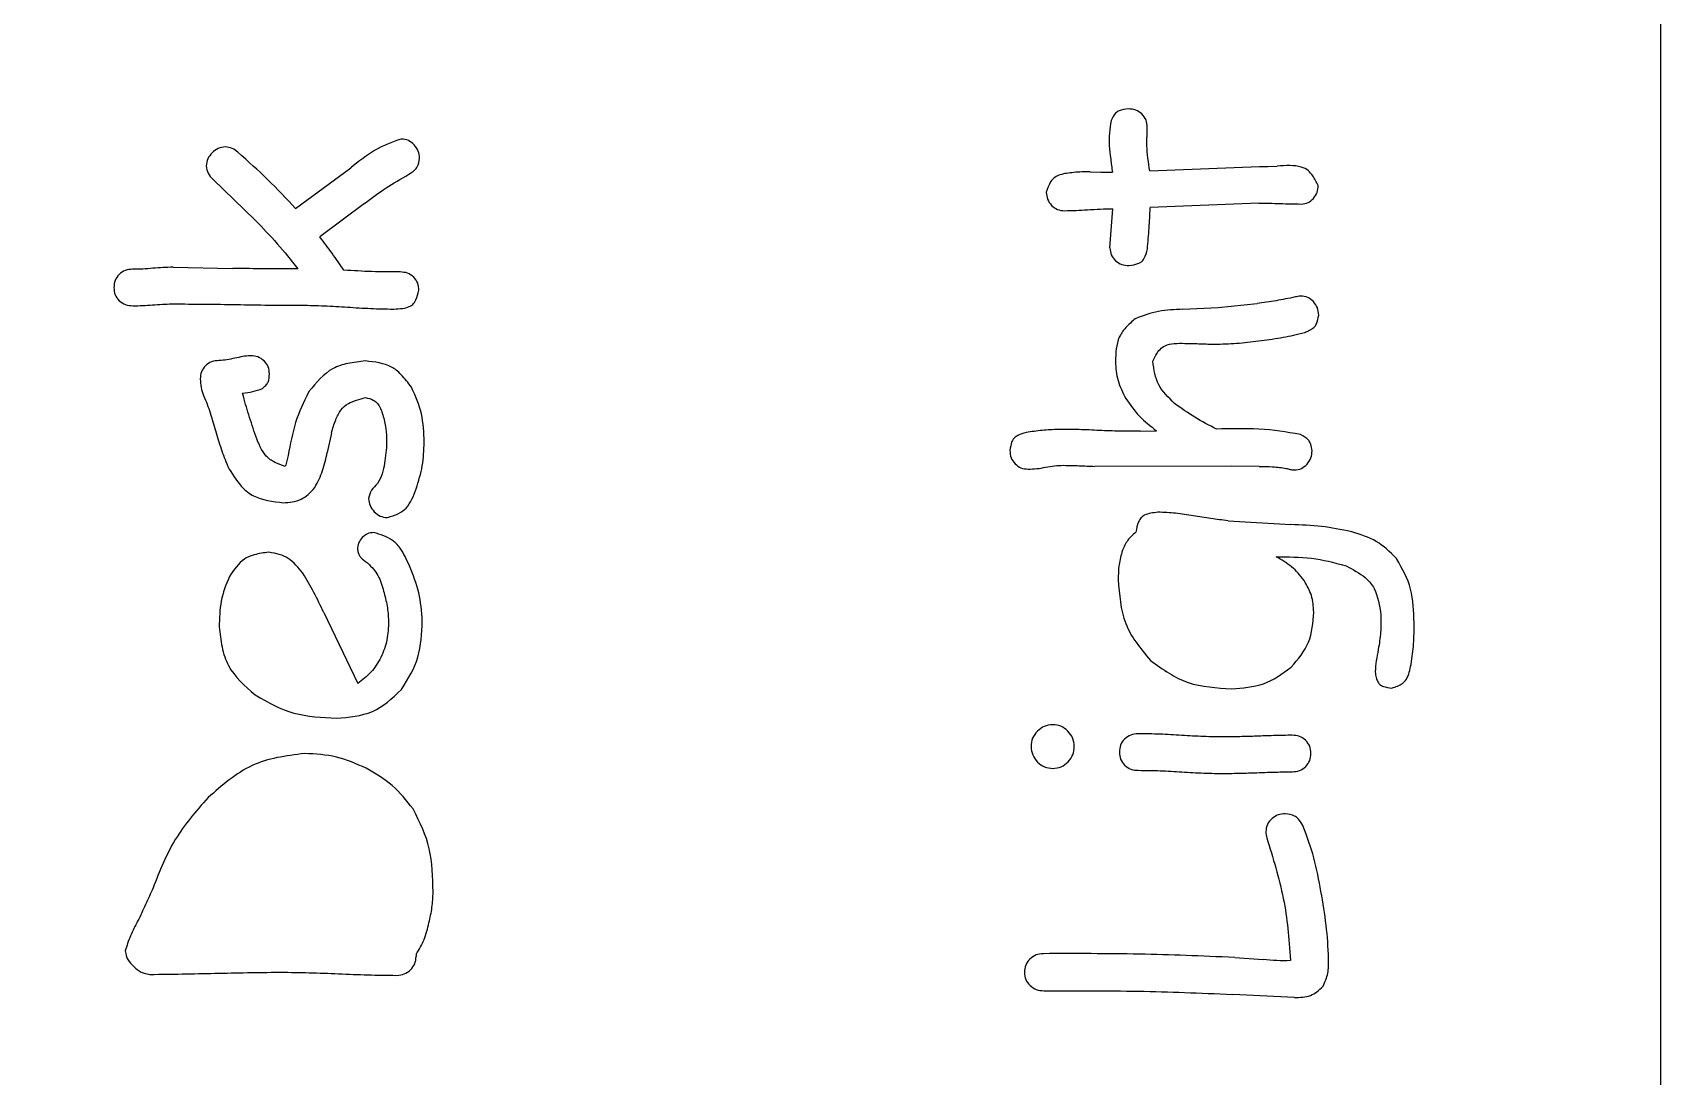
# Model space of a CAD drawing. Header units: millimetres. Extents: x -101.5 to -6.8, y -32 to 36.7.
# Drawn here: x -30.49 to -6.83, y 6.35 to 21.52 of the extents above; entities that cross this region are included whole.
import ezdxf

# ---------------------------------------------------------------- set-up
doc = ezdxf.new("R2010")
doc.units = ezdxf.units.MM
doc.layers.get('0').update_dxf_attribs({"linetype": 'CONTINUOUS'})

msp = doc.modelspace()

# ---------------------------------------------------------------- linework, layer by layer
for p, q in [((-26.669, 18.965), (-25.868, 19.558)), ((-15.118, 19.499), (-14.961, 19.494)), ((-14.961, 19.494), (-14.793, 19.493)), ((-14.252, 19.512), (-12.653, 19.574)), ((-12.653, 19.574), (-12.534, 19.578)), ((-12.534, 19.578), (-12.396, 19.581)), ((-27.259, 18.798), (-27.875, 19.391)), ((-25.668, 19.037), (-26.318, 18.555)), ((-14.829, 18.394), (-14.787, 18.962)), ((-12.663, 19.044), (-14.243, 18.979)), ((-28.452, 18.112), (-27.581, 18.096)), ((-13.771, 17.502), (-13.254, 17.527)), ((-13.254, 17.527), (-12.691, 17.585)), ((-26.148, 15.703), (-26.209, 15.422)), ((-14.39, 15.731), (-14.152, 15.735)), ((-13.063, 15.222), (-15.052, 15.218)), ((-12.662, 15.217), (-13.063, 15.222)), ((-13.109, 14.429), (-12.2, 14.373)), ((-26.26, 13.094), (-25.767, 12.062)), ((-24.918, 8.125), (-24.918, 8.098)), ((-13.014, 8.083), (-12.603, 8.051)), ((-12.147, 7.499), (-13.043, 7.547))]:
    msp.add_line(p, q)
for points in [[(-6.826, 36.689), (-6.826, -32), (-87, -32, -0.414214), (-101.5, -17.5), (-101.5, 22.189, -0.414214), (-87, 36.689)], [(-6.826, -32), (-86.5, -32, -0.414214), (-101.5, -17), (-101.5, 21.689, -0.414214), (-86.5, 36.689), (-6.826, 36.689)]]:
    msp.add_lwpolyline(points, format="xyb", close=True)
for points, knots in [([(-14.561, 20.412), (-14.608, 20.407), (-14.656, 20.402), (-14.716, 20.377), (-14.732, 20.365), (-14.774, 20.322), (-14.794, 20.283), (-14.814, 20.245)], [-0.03319409, -0.03319409, -0.03319409, -0.03319409, -0.0200837, -0.0200837, -0.01302395, -0.01302395, 0, 0, 0, 0]), ([(-14.364, 20.339), (-14.394, 20.362), (-14.422, 20.383), (-14.488, 20.407), (-14.524, 20.409), (-14.561, 20.412)], [-0.02195767, -0.02195767, -0.02195767, -0.02195767, -0.0109699, -0.0109699, 0, 0, 0, 0]), ([(-14.814, 20.245), (-14.825, 20.176), (-14.833, 20.129), (-14.841, 20), (-14.84, 19.939), (-14.839, 19.877)], [-0.03872333, -0.03872333, -0.03872333, -0.03872333, -0.01853865, -0.01853865, 0, 0, 0, 0]), ([(-14.286, 20.148), (-14.289, 20.184), (-14.292, 20.22), (-14.318, 20.284), (-14.34, 20.31), (-14.364, 20.339)], [-0.02246148, -0.02246148, -0.02246148, -0.02246148, -0.01123652, -0.01123652, 0, 0, 0, 0]), ([(-14.29, 20.014), (-14.289, 20.037), (-14.288, 20.059), (-14.286, 20.104), (-14.286, 20.124), (-14.286, 20.148)], [-0.01474274, -0.01474274, -0.01474274, -0.01474274, -0.00740853, -0.00740853, 0, 0, 0, 0]), ([(-25.133, 19.975), (-25.281, 19.924), (-25.385, 19.888), (-25.642, 19.734), (-25.755, 19.646), (-25.868, 19.558)], [-0.091187, -0.091187, -0.091187, -0.091187, -0.04290702, -0.04290702, 0, 0, 0, 0]), ([(-24.946, 19.891), (-24.973, 19.915), (-24.999, 19.939), (-25.061, 19.968), (-25.096, 19.971), (-25.133, 19.975)], [-0.02234506, -0.02234506, -0.02234506, -0.02234506, -0.01117655, -0.01117655, 0, 0, 0, 0]), ([(-24.867, 19.695), (-24.87, 19.732), (-24.874, 19.768), (-24.9, 19.833), (-24.923, 19.862), (-24.946, 19.891)], [-0.02202827, -0.02202827, -0.02202827, -0.02202827, -0.01101258, -0.01101258, 0, 0, 0, 0]), ([(-14.295, 19.88), (-14.295, 19.905), (-14.294, 19.925), (-14.293, 19.97), (-14.292, 19.992), (-14.29, 20.014)], [-0.01348008, -0.01348008, -0.01348008, -0.01348008, -0.00670606, -0.00670606, 0, 0, 0, 0]), ([(-27.885, 19.774), (-27.908, 19.746), (-27.932, 19.719), (-27.96, 19.655), (-27.964, 19.621), (-27.968, 19.583)], [-0.02303027, -0.02303027, -0.02303027, -0.02303027, -0.01152829, -0.01152829, 0, 0, 0, 0]), ([(-27.69, 19.86), (-27.728, 19.856), (-27.764, 19.852), (-27.829, 19.823), (-27.857, 19.799), (-27.885, 19.774)], [-0.02231517, -0.02231517, -0.02231517, -0.02231517, -0.01115281, -0.01115281, 0, 0, 0, 0]), ([(-27.508, 19.782), (-27.535, 19.804), (-27.562, 19.825), (-27.623, 19.852), (-27.653, 19.855), (-27.69, 19.86)], [-0.02241214, -0.02241214, -0.02241214, -0.02241214, -0.01125428, -0.01125428, 0, 0, 0, 0]), ([(-26.669, 18.965), (-26.803, 19.108), (-26.937, 19.25), (-27.217, 19.524), (-27.349, 19.641), (-27.508, 19.782)], [-0.1276476, -0.1276476, -0.1276476, -0.1276476, -0.0640505, -0.0640505, 0, 0, 0, 0]), ([(-25.023, 19.464), (-24.994, 19.482), (-24.966, 19.5), (-24.92, 19.54), (-24.908, 19.557), (-24.881, 19.606), (-24.874, 19.651), (-24.867, 19.695)], [-0.02428173, -0.02428173, -0.02428173, -0.02428173, -0.01865136, -0.01865136, -0.01341087, -0.01341087, 0, 0, 0, 0]), ([(-14.839, 19.877), (-14.832, 19.808), (-14.828, 19.759), (-14.811, 19.62), (-14.802, 19.557), (-14.793, 19.493)], [-0.04179304, -0.04179304, -0.04179304, -0.04179304, -0.0193438, -0.0193438, 0, 0, 0, 0]), ([(-14.252, 19.512), (-14.261, 19.574), (-14.269, 19.635), (-14.285, 19.765), (-14.289, 19.813), (-14.295, 19.88)], [-0.03822756, -0.03822756, -0.03822756, -0.03822756, -0.02030545, -0.02030545, 0, 0, 0, 0]), ([(-27.968, 19.583), (-27.962, 19.543), (-27.958, 19.51), (-27.926, 19.446), (-27.9, 19.419), (-27.875, 19.391)], [-0.02244647, -0.02244647, -0.02244647, -0.02244647, -0.01118507, -0.01118507, 0, 0, 0, 0]), ([(-25.668, 19.037), (-25.565, 19.115), (-25.462, 19.193), (-25.245, 19.337), (-25.149, 19.392), (-25.023, 19.464)], [-0.08643371, -0.08643371, -0.08643371, -0.08643371, -0.0436055, -0.0436055, 0, 0, 0, 0]), ([(-15.359, 19.489), (-15.426, 19.481), (-15.494, 19.474), (-15.58, 19.446), (-15.608, 19.434), (-15.653, 19.401), (-15.673, 19.381), (-15.718, 19.308), (-15.736, 19.255), (-15.755, 19.202)], [-0.06967905, -0.06967905, -0.06967905, -0.06967905, -0.04195389, -0.04195389, -0.02866502, -0.02866502, -0.01677154, -0.01677154, 0, 0, 0, 0]), ([(-15.118, 19.499), (-15.158, 19.498), (-15.198, 19.498), (-15.279, 19.495), (-15.314, 19.492), (-15.359, 19.489)], [-0.02661881, -0.02661881, -0.02661881, -0.02661881, -0.01338858, -0.01338858, 0, 0, 0, 0]), ([(-11.801, 19.301), (-11.826, 19.35), (-11.851, 19.398), (-11.899, 19.468), (-11.922, 19.495), (-11.973, 19.536), (-12.005, 19.555), (-12.15, 19.598), (-12.273, 19.59), (-12.396, 19.581)], [-0.1008295, -0.1008295, -0.1008295, -0.1008295, -0.0726809, -0.0726809, -0.0538208, -0.0538208, -0.0369063, -0.0369063, 0, 0, 0, 0]), ([(-15.755, 19.202), (-15.751, 19.167), (-15.748, 19.131), (-15.723, 19.067), (-15.702, 19.04), (-15.679, 19.011)], [-0.02204966, -0.02204966, -0.02204966, -0.02204966, -0.01102688, -0.01102688, 0, 0, 0, 0]), ([(-11.87, 19.112), (-11.85, 19.141), (-11.829, 19.169), (-11.806, 19.232), (-11.804, 19.266), (-11.801, 19.301)], [-0.02087564, -0.02087564, -0.02087564, -0.02087564, -0.01043759, -0.01043759, 0, 0, 0, 0]), ([(-15.679, 19.011), (-15.651, 18.987), (-15.624, 18.965), (-15.561, 18.939), (-15.526, 18.936), (-15.49, 18.933)], [-0.02142632, -0.02142632, -0.02142632, -0.02142632, -0.0107111, -0.0107111, 0, 0, 0, 0]), ([(-15.49, 18.933), (-15.426, 18.935), (-15.382, 18.936), (-15.267, 18.941), (-15.212, 18.944), (-15.156, 18.948)], [-0.03434793, -0.03434793, -0.03434793, -0.03434793, -0.0167257, -0.0167257, 0, 0, 0, 0]), ([(-15.156, 18.948), (-15.095, 18.951), (-15.033, 18.955), (-14.908, 18.96), (-14.857, 18.961), (-14.787, 18.962)], [-0.0414407, -0.0414407, -0.0414407, -0.0414407, -0.02098259, -0.02098259, 0, 0, 0, 0]), ([(-14.285, 18.378), (-14.276, 18.478), (-14.268, 18.578), (-14.253, 18.783), (-14.249, 18.865), (-14.243, 18.979)], [-0.06754743, -0.06754743, -0.06754743, -0.06754743, -0.03450138, -0.03450138, 0, 0, 0, 0]), ([(-12.663, 19.044), (-12.604, 19.043), (-12.562, 19.043), (-12.457, 19.041), (-12.406, 19.039), (-12.354, 19.038)], [-0.03151082, -0.03151082, -0.03151082, -0.03151082, -0.01543314, -0.01543314, 0, 0, 0, 0]), ([(-12.354, 19.038), (-12.303, 19.036), (-12.251, 19.034), (-12.146, 19.032), (-12.105, 19.032), (-12.046, 19.031)], [-0.03461929, -0.03461929, -0.03461929, -0.03461929, -0.01766369, -0.01766369, 0, 0, 0, 0]), ([(-12.046, 19.031), (-12.012, 19.035), (-11.978, 19.039), (-11.92, 19.066), (-11.895, 19.089), (-11.87, 19.112)], [-0.0203981, -0.0203981, -0.0203981, -0.0203981, -0.010199, -0.010199, 0, 0, 0, 0]), ([(-27.259, 18.798), (-27.15, 18.685), (-27.041, 18.572), (-26.834, 18.337), (-26.738, 18.216), (-26.639, 18.091)], [-0.09554455, -0.09554455, -0.09554455, -0.09554455, -0.04777531, -0.04777531, 0, 0, 0, 0]), ([(-25.968, 18.07), (-26.024, 18.152), (-26.081, 18.234), (-26.2, 18.4), (-26.249, 18.464), (-26.318, 18.555)], [-0.06724652, -0.06724652, -0.06724652, -0.06724652, -0.03430525, -0.03430525, 0, 0, 0, 0]), ([(-14.829, 18.394), (-14.826, 18.358), (-14.823, 18.323), (-14.796, 18.261), (-14.774, 18.235), (-14.749, 18.207)], [-0.02193835, -0.02193835, -0.02193835, -0.02193835, -0.01097208, -0.01097208, 0, 0, 0, 0]), ([(-14.551, 18.136), (-14.506, 18.143), (-14.461, 18.15), (-14.405, 18.172), (-14.387, 18.18), (-14.36, 18.203), (-14.346, 18.218), (-14.31, 18.282), (-14.298, 18.33), (-14.285, 18.378)], [-0.06280319, -0.06280319, -0.06280319, -0.06280319, -0.03698388, -0.03698388, -0.02491864, -0.02491864, -0.01493345, -0.01493345, 0, 0, 0, 0]), ([(-29.237, 18.007), (-29.26, 17.978), (-29.282, 17.952), (-29.306, 17.888), (-29.309, 17.852), (-29.312, 17.816)], [-0.02154819, -0.02154819, -0.02154819, -0.02154819, -0.01076733, -0.01076733, 0, 0, 0, 0]), ([(-29.039, 18.082), (-29.076, 18.08), (-29.113, 18.077), (-29.179, 18.053), (-29.206, 18.031), (-29.237, 18.007)], [-0.02341409, -0.02341409, -0.02341409, -0.02341409, -0.01172293, -0.01172293, 0, 0, 0, 0]), ([(-28.746, 18.097), (-28.795, 18.093), (-28.843, 18.089), (-28.942, 18.084), (-28.985, 18.084), (-29.039, 18.082)], [-0.03233575, -0.03233575, -0.03233575, -0.03233575, -0.01625033, -0.01625033, 0, 0, 0, 0]), ([(-28.452, 18.112), (-28.506, 18.111), (-28.55, 18.11), (-28.648, 18.105), (-28.697, 18.101), (-28.746, 18.097)], [-0.0295593, -0.0295593, -0.0295593, -0.0295593, -0.01470428, -0.01470428, 0, 0, 0, 0]), ([(-26.639, 18.091), (-26.796, 18.09), (-26.953, 18.088), (-27.267, 18.09), (-27.424, 18.093), (-27.581, 18.096)], [-0.09419552, -0.09419552, -0.09419552, -0.09419552, -0.04709776, -0.04709776, 0, 0, 0, 0]), ([(-25.15, 18.043), (-25.29, 18.044), (-25.423, 18.044), (-25.695, 18.053), (-25.831, 18.061), (-25.968, 18.07)], [-0.08183075, -0.08183075, -0.08183075, -0.08183075, -0.0409077, -0.0409077, 0, 0, 0, 0]), ([(-24.952, 17.969), (-24.983, 17.993), (-25.01, 18.014), (-25.077, 18.038), (-25.113, 18.04), (-25.15, 18.043)], [-0.02212863, -0.02212863, -0.02212863, -0.02212863, -0.0110493, -0.0110493, 0, 0, 0, 0]), ([(-14.749, 18.207), (-14.719, 18.185), (-14.691, 18.164), (-14.625, 18.14), (-14.588, 18.138), (-14.551, 18.136)], [-0.02199263, -0.02199263, -0.02199263, -0.02199263, -0.01098753, -0.01098753, 0, 0, 0, 0]), ([(-29.312, 17.816), (-29.309, 17.78), (-29.306, 17.745), (-29.281, 17.681), (-29.259, 17.655), (-29.235, 17.626)], [-0.02246022, -0.02246022, -0.02246022, -0.02246022, -0.01123716, -0.01123716, 0, 0, 0, 0]), ([(-25.243, 17.504), (-25.199, 17.506), (-25.154, 17.508), (-25.08, 17.519), (-25.048, 17.527), (-25.001, 17.548), (-24.983, 17.558), (-24.95, 17.589), (-24.935, 17.61), (-24.902, 17.679), (-24.889, 17.729), (-24.876, 17.779)], [-0.06357875, -0.06357875, -0.06357875, -0.06357875, -0.04758905, -0.04758905, -0.03450121, -0.03450121, -0.02559424, -0.02559424, -0.01544819, -0.01544819, 0, 0, 0, 0]), ([(-24.876, 17.779), (-24.879, 17.814), (-24.882, 17.85), (-24.907, 17.914), (-24.928, 17.94), (-24.952, 17.969)], [-0.02246022, -0.02246022, -0.02246022, -0.02246022, -0.01123716, -0.01123716, 0, 0, 0, 0]), ([(-29.235, 17.626), (-29.204, 17.602), (-29.177, 17.581), (-29.111, 17.557), (-29.074, 17.554), (-29.037, 17.552)], [-0.02212854, -0.02212854, -0.02212854, -0.02212854, -0.01104926, -0.01104926, 0, 0, 0, 0]), ([(-29.037, 17.552), (-28.985, 17.553), (-28.942, 17.554), (-28.846, 17.558), (-28.798, 17.562), (-28.751, 17.565)], [-0.02886912, -0.02886912, -0.02886912, -0.02886912, -0.01436217, -0.01436217, 0, 0, 0, 0]), ([(-28.751, 17.565), (-28.703, 17.569), (-28.655, 17.572), (-28.559, 17.577), (-28.517, 17.578), (-28.464, 17.579)], [-0.03156947, -0.03156947, -0.03156947, -0.03156947, -0.01586389, -0.01586389, 0, 0, 0, 0]), ([(-28.464, 17.579), (-28.293, 17.578), (-28.153, 17.578), (-27.84, 17.575), (-27.684, 17.573), (-27.529, 17.57)], [-0.09387521, -0.09387521, -0.09387521, -0.09387521, -0.0467581, -0.0467581, 0, 0, 0, 0]), ([(-27.529, 17.57), (-27.372, 17.567), (-27.215, 17.564), (-26.901, 17.561), (-26.759, 17.561), (-26.588, 17.561)], [-0.102349, -0.102349, -0.102349, -0.102349, -0.0513524, -0.0513524, 0, 0, 0, 0]), ([(-26.588, 17.561), (-26.46, 17.559), (-26.368, 17.557), (-26.14, 17.547), (-26.028, 17.54), (-25.915, 17.533)], [-0.06874912, -0.06874912, -0.06874912, -0.06874912, -0.03367302, -0.03367302, 0, 0, 0, 0]), ([(-25.915, 17.533), (-25.803, 17.525), (-25.691, 17.518), (-25.463, 17.508), (-25.371, 17.506), (-25.243, 17.504)], [-0.07553327, -0.07553327, -0.07553327, -0.07553327, -0.0385374, -0.0385374, 0, 0, 0, 0]), ([(-12.134, 17.68), (-12.235, 17.659), (-12.318, 17.641), (-12.504, 17.61), (-12.598, 17.597), (-12.691, 17.585)], [-0.05675129, -0.05675129, -0.05675129, -0.05675129, -0.02827365, -0.02827365, 0, 0, 0, 0]), ([(-12.056, 17.692), (-12.071, 17.691), (-12.082, 17.69), (-12.109, 17.686), (-12.121, 17.683), (-12.134, 17.68)], [-0.008011578, -0.008011578, -0.008011578, -0.008011578, -0.003976425, -0.003976425, 0, 0, 0, 0]), ([(-11.87, 17.612), (-11.897, 17.635), (-11.923, 17.659), (-11.985, 17.685), (-12.021, 17.689), (-12.056, 17.692)], [-0.02131308, -0.02131308, -0.02131308, -0.02131308, -0.01065649, -0.01065649, 0, 0, 0, 0]), ([(-11.794, 17.417), (-11.798, 17.453), (-11.801, 17.489), (-11.826, 17.554), (-11.848, 17.583), (-11.87, 17.612)], [-0.02208467, -0.02208467, -0.02208467, -0.02208467, -0.01104316, -0.01104316, 0, 0, 0, 0]), ([(-14.463, 17.362), (-14.509, 17.322), (-14.556, 17.281), (-14.648, 17.182), (-14.675, 17.137), (-14.739, 16.991), (-14.745, 16.867), (-14.751, 16.743)], [-0.0635558, -0.0635558, -0.0635558, -0.0635558, -0.05200464, -0.05200464, -0.03726503, -0.03726503, 0, 0, 0, 0]), ([(-13.771, 17.502), (-13.89, 17.497), (-14.009, 17.492), (-14.246, 17.448), (-14.336, 17.413), (-14.463, 17.362)], [-0.08000775, -0.08000775, -0.08000775, -0.08000775, -0.04093005, -0.04093005, 0, 0, 0, 0]), ([(-11.998, 17.164), (-11.974, 17.174), (-11.949, 17.185), (-11.903, 17.208), (-11.882, 17.221), (-11.849, 17.251), (-11.836, 17.267), (-11.809, 17.327), (-11.802, 17.372), (-11.794, 17.417)], [-0.03977068, -0.03977068, -0.03977068, -0.03977068, -0.03079286, -0.03079286, -0.02184182, -0.02184182, -0.01378998, -0.01378998, 0, 0, 0, 0]), ([(-13.272, 16.994), (-13.151, 16.998), (-13.059, 17.001), (-12.842, 17.02), (-12.735, 17.033), (-12.628, 17.047)], [-0.06532006, -0.06532006, -0.06532006, -0.06532006, -0.03233207, -0.03233207, 0, 0, 0, 0]), ([(-12.628, 17.047), (-12.522, 17.061), (-12.416, 17.075), (-12.203, 17.114), (-12.117, 17.135), (-11.998, 17.164)], [-0.07202563, -0.07202563, -0.07202563, -0.07202563, -0.03656784, -0.03656784, 0, 0, 0, 0]), ([(-27.324, 16.825), (-27.369, 16.822), (-27.4, 16.82), (-27.478, 16.807), (-27.516, 16.799), (-27.554, 16.79)], [-0.02380548, -0.02380548, -0.02380548, -0.02380548, -0.01166241, -0.01166241, 0, 0, 0, 0]), ([(-27.126, 16.751), (-27.157, 16.775), (-27.185, 16.796), (-27.251, 16.82), (-27.287, 16.823), (-27.324, 16.825)], [-0.02212858, -0.02212858, -0.02212858, -0.02212858, -0.01104928, -0.01104928, 0, 0, 0, 0]), ([(-14.207, 16.747), (-14.187, 16.787), (-14.167, 16.828), (-14.127, 16.89), (-14.108, 16.915), (-14.067, 16.951), (-14.04, 16.969), (-13.913, 17.012), (-13.806, 17.008), (-13.7, 17.004)], [-0.09191997, -0.09191997, -0.09191997, -0.09191997, -0.06676384, -0.06676384, -0.0475991, -0.0475991, -0.03195569, -0.03195569, 0, 0, 0, 0]), ([(-13.7, 17.004), (-13.659, 17.004), (-13.63, 17.004), (-13.557, 17.002), (-13.521, 17.001), (-13.486, 16.999)], [-0.02186109, -0.02186109, -0.02186109, -0.02186109, -0.010697, -0.010697, 0, 0, 0, 0]), ([(-13.486, 16.999), (-13.45, 16.998), (-13.415, 16.996), (-13.342, 16.994), (-13.313, 16.994), (-13.272, 16.994)], [-0.02398126, -0.02398126, -0.02398126, -0.02398126, -0.01224682, -0.01224682, 0, 0, 0, 0]), ([(-27.981, 16.68), (-28.005, 16.651), (-28.026, 16.625), (-28.051, 16.561), (-28.054, 16.525), (-28.056, 16.489)], [-0.02154811, -0.02154811, -0.02154811, -0.02154811, -0.01076729, -0.01076729, 0, 0, 0, 0]), ([(-27.784, 16.756), (-27.821, 16.753), (-27.858, 16.75), (-27.924, 16.726), (-27.951, 16.705), (-27.981, 16.68)], [-0.02341409, -0.02341409, -0.02341409, -0.02341409, -0.01172293, -0.01172293, 0, 0, 0, 0]), ([(-27.554, 16.79), (-27.592, 16.782), (-27.63, 16.773), (-27.708, 16.761), (-27.74, 16.759), (-27.784, 16.756)], [-0.0261487, -0.0261487, -0.0261487, -0.0261487, -0.01333834, -0.01333834, 0, 0, 0, 0]), ([(-27.05, 16.561), (-27.053, 16.597), (-27.056, 16.632), (-27.081, 16.696), (-27.103, 16.722), (-27.126, 16.751)], [-0.02246023, -0.02246023, -0.02246023, -0.02246023, -0.01123717, -0.01123717, 0, 0, 0, 0]), ([(-25.654, 16.75), (-25.741, 16.74), (-25.828, 16.731), (-25.985, 16.698), (-26.058, 16.676), (-26.262, 16.566), (-26.367, 16.438), (-26.475, 16.306)], [-0.1040632, -0.1040632, -0.1040632, -0.1040632, -0.0761822, -0.0761822, -0.0511713, -0.0511713, 0, 0, 0, 0]), ([(-24.987, 16.371), (-25.034, 16.433), (-25.081, 16.495), (-25.185, 16.603), (-25.231, 16.637), (-25.384, 16.72), (-25.519, 16.735), (-25.654, 16.75)], [-0.07246356, -0.07246356, -0.07246356, -0.07246356, -0.05676225, -0.05676225, -0.04075583, -0.04075583, 0, 0, 0, 0]), ([(-14.751, 16.743), (-14.744, 16.647), (-14.737, 16.554), (-14.686, 16.376), (-14.643, 16.291), (-14.6, 16.207)], [-0.05685047, -0.05685047, -0.05685047, -0.05685047, -0.02842346, -0.02842346, 0, 0, 0, 0]), ([(-13.892, 16.134), (-13.978, 16.219), (-14.065, 16.304), (-14.173, 16.508), (-14.188, 16.617), (-14.207, 16.747)], [-0.07824547, -0.07824547, -0.07824547, -0.07824547, -0.03921879, -0.03921879, 0, 0, 0, 0]), ([(-28.056, 16.489), (-28.054, 16.448), (-28.052, 16.407), (-28.036, 16.326), (-28.022, 16.289), (-28.007, 16.249)], [-0.02568064, -0.02568064, -0.02568064, -0.02568064, -0.0128443, -0.0128443, 0, 0, 0, 0]), ([(-27.441, 16.281), (-27.391, 16.287), (-27.341, 16.294), (-27.24, 16.317), (-27.203, 16.331), (-27.149, 16.352)], [-0.03316452, -0.03316452, -0.03316452, -0.03316452, -0.01720075, -0.01720075, 0, 0, 0, 0]), ([(-27.149, 16.352), (-27.134, 16.366), (-27.118, 16.379), (-27.086, 16.413), (-27.077, 16.428), (-27.055, 16.477), (-27.052, 16.519), (-27.05, 16.561)], [-0.02139387, -0.02139387, -0.02139387, -0.02139387, -0.01752795, -0.01752795, -0.01258625, -0.01258625, 0, 0, 0, 0]), ([(-24.8, 15.57), (-24.805, 15.71), (-24.811, 15.85), (-24.871, 16.118), (-24.923, 16.231), (-24.987, 16.371)], [-0.09183255, -0.09183255, -0.09183255, -0.09183255, -0.04612954, -0.04612954, 0, 0, 0, 0]), ([(-28.007, 16.249), (-27.968, 16.153), (-27.941, 16.086), (-27.883, 15.911), (-27.858, 15.824), (-27.833, 15.738)], [-0.05541556, -0.05541556, -0.05541556, -0.05541556, -0.02701845, -0.02701845, 0, 0, 0, 0]), ([(-27.25, 15.656), (-27.284, 15.759), (-27.318, 15.863), (-27.384, 16.076), (-27.408, 16.16), (-27.441, 16.281)], [-0.07313589, -0.07313589, -0.07313589, -0.07313589, -0.03741695, -0.03741695, 0, 0, 0, 0]), ([(-26.475, 16.306), (-26.559, 16.139), (-26.619, 16.017), (-26.718, 15.702), (-26.748, 15.541), (-26.778, 15.379)], [-0.1000539, -0.1000539, -0.1000539, -0.1000539, -0.0492648, -0.0492648, 0, 0, 0, 0]), ([(-26.148, 15.703), (-26.129, 15.769), (-26.111, 15.834), (-26.066, 15.946), (-26.042, 15.995), (-25.98, 16.076), (-25.946, 16.105), (-25.83, 16.172), (-25.741, 16.196), (-25.652, 16.22)], [-0.08147836, -0.08147836, -0.08147836, -0.08147836, -0.06161109, -0.06161109, -0.04418886, -0.04418886, -0.02767513, -0.02767513, 0, 0, 0, 0]), ([(-25.652, 16.22), (-25.614, 16.209), (-25.576, 16.198), (-25.516, 16.168), (-25.497, 16.153), (-25.444, 16.091), (-25.423, 16.03), (-25.402, 15.969)], [-0.03836251, -0.03836251, -0.03836251, -0.03836251, -0.02787285, -0.02787285, -0.01938096, -0.01938096, 0, 0, 0, 0]), ([(-14.6, 16.207), (-14.532, 16.109), (-14.475, 16.027), (-14.324, 15.87), (-14.238, 15.803), (-14.152, 15.735)], [-0.06608702, -0.06608702, -0.06608702, -0.06608702, -0.03293484, -0.03293484, 0, 0, 0, 0]), ([(-13.28, 15.76), (-13.386, 15.815), (-13.493, 15.871), (-13.704, 15.998), (-13.781, 16.054), (-13.892, 16.134)], [-0.07981555, -0.07981555, -0.07981555, -0.07981555, -0.04109881, -0.04109881, 0, 0, 0, 0]), ([(-25.402, 15.969), (-25.384, 15.898), (-25.368, 15.838), (-25.35, 15.704), (-25.348, 15.636), (-25.347, 15.568)], [-0.04080551, -0.04080551, -0.04080551, -0.04080551, -0.0203433, -0.0203433, 0, 0, 0, 0]), ([(-27.833, 15.738), (-27.808, 15.65), (-27.782, 15.562), (-27.723, 15.385), (-27.695, 15.316), (-27.657, 15.219)], [-0.0614594, -0.0614594, -0.0614594, -0.0614594, -0.03142168, -0.03142168, 0, 0, 0, 0]), ([(-26.82, 15.219), (-26.872, 15.237), (-26.923, 15.254), (-27.026, 15.304), (-27.064, 15.333), (-27.165, 15.445), (-27.207, 15.551), (-27.25, 15.656)], [-0.06385829, -0.06385829, -0.06385829, -0.06385829, -0.05027301, -0.05027301, -0.03402248, -0.03402248, 0, 0, 0, 0]), ([(-16.049, 15.709), (-16.091, 15.697), (-16.134, 15.685), (-16.187, 15.658), (-16.204, 15.647), (-16.23, 15.622), (-16.243, 15.605), (-16.27, 15.54), (-16.278, 15.494), (-16.285, 15.448)], [-0.0608264, -0.0608264, -0.0608264, -0.0608264, -0.03614105, -0.03614105, -0.02388218, -0.02388218, -0.01401263, -0.01401263, 0, 0, 0, 0]), ([(-15.575, 15.756), (-15.662, 15.752), (-15.734, 15.75), (-15.892, 15.734), (-15.97, 15.722), (-16.049, 15.709)], [-0.0477931, -0.0477931, -0.0477931, -0.0477931, -0.023825, -0.023825, 0, 0, 0, 0]), ([(-14.983, 15.74), (-15.081, 15.745), (-15.18, 15.75), (-15.378, 15.755), (-15.473, 15.755), (-15.575, 15.756)], [-0.06153617, -0.06153617, -0.06153617, -0.06153617, -0.03078114, -0.03078114, 0, 0, 0, 0]), ([(-14.39, 15.731), (-14.489, 15.73), (-14.587, 15.729), (-14.785, 15.732), (-14.883, 15.736), (-14.983, 15.74)], [-0.05952677, -0.05952677, -0.05952677, -0.05952677, -0.0297635, -0.0297635, 0, 0, 0, 0]), ([(-12.059, 15.681), (-12.279, 15.72), (-12.435, 15.748), (-12.87, 15.77), (-13.075, 15.765), (-13.28, 15.76)], [-0.1315432, -0.1315432, -0.1315432, -0.1315432, -0.0615522, -0.0615522, 0, 0, 0, 0]), ([(-11.89, 15.446), (-11.895, 15.479), (-11.901, 15.511), (-11.92, 15.567), (-11.931, 15.585), (-11.972, 15.633), (-12.016, 15.657), (-12.059, 15.681)], [-0.02721334, -0.02721334, -0.02721334, -0.02721334, -0.02089328, -0.02089328, -0.01493545, -0.01493545, 0, 0, 0, 0]), ([(-26.392, 14.91), (-26.343, 15.002), (-26.308, 15.068), (-26.248, 15.243), (-26.229, 15.332), (-26.209, 15.422)], [-0.0561072, -0.0561072, -0.0561072, -0.0561072, -0.02745801, -0.02745801, 0, 0, 0, 0]), ([(-25.347, 15.568), (-25.349, 15.511), (-25.35, 15.467), (-25.361, 15.364), (-25.37, 15.313), (-25.378, 15.263)], [-0.03106633, -0.03106633, -0.03106633, -0.03106633, -0.01541107, -0.01541107, 0, 0, 0, 0]), ([(-24.917, 14.893), (-24.881, 15.005), (-24.847, 15.114), (-24.809, 15.34), (-24.804, 15.455), (-24.8, 15.57)], [-0.06932256, -0.06932256, -0.06932256, -0.06932256, -0.03465899, -0.03465899, 0, 0, 0, 0]), ([(-16.285, 15.448), (-16.282, 15.412), (-16.279, 15.376), (-16.254, 15.312), (-16.232, 15.285), (-16.209, 15.256)], [-0.02204983, -0.02204983, -0.02204983, -0.02204983, -0.01102696, -0.01102696, 0, 0, 0, 0]), ([(-11.964, 15.251), (-11.943, 15.28), (-11.921, 15.309), (-11.896, 15.374), (-11.893, 15.41), (-11.89, 15.446)], [-0.02197613, -0.02197613, -0.02197613, -0.02197613, -0.01098836, -0.01098836, 0, 0, 0, 0]), ([(-27.657, 15.219), (-27.595, 15.116), (-27.533, 15.014), (-27.394, 14.858), (-27.336, 14.818), (-27.156, 14.728), (-27.002, 14.708), (-26.848, 14.689)], [-0.08934098, -0.08934098, -0.08934098, -0.08934098, -0.0665498, -0.0665498, -0.04657562, -0.04657562, 0, 0, 0, 0]), ([(-26.778, 15.379), (-26.783, 15.351), (-26.788, 15.325), (-26.802, 15.272), (-26.811, 15.245), (-26.82, 15.219)], [-0.01658962, -0.01658962, -0.01658962, -0.01658962, -0.0082914, -0.0082914, 0, 0, 0, 0]), ([(-25.378, 15.263), (-25.386, 15.211), (-25.395, 15.159), (-25.428, 15.057), (-25.449, 15.021), (-25.48, 14.97)], [-0.03459715, -0.03459715, -0.03459715, -0.03459715, -0.01791222, -0.01791222, 0, 0, 0, 0]), ([(-16.209, 15.256), (-16.182, 15.233), (-16.155, 15.21), (-16.092, 15.185), (-16.056, 15.182), (-16.021, 15.179)], [-0.02142633, -0.02142633, -0.02142633, -0.02142633, -0.01071111, -0.01071111, 0, 0, 0, 0]), ([(-16.021, 15.179), (-15.978, 15.18), (-15.935, 15.181), (-15.85, 15.191), (-15.809, 15.198), (-15.765, 15.206)], [-0.02641729, -0.02641729, -0.02641729, -0.02641729, -0.01321092, -0.01321092, 0, 0, 0, 0]), ([(-15.765, 15.206), (-15.72, 15.215), (-15.679, 15.222), (-15.592, 15.231), (-15.548, 15.232), (-15.504, 15.234)], [-0.02633591, -0.02633591, -0.02633591, -0.02633591, -0.01316109, -0.01316109, 0, 0, 0, 0]), ([(-15.504, 15.234), (-15.419, 15.232), (-15.359, 15.231), (-15.203, 15.225), (-15.128, 15.222), (-15.052, 15.218)], [-0.04704056, -0.04704056, -0.04704056, -0.04704056, -0.02262176, -0.02262176, 0, 0, 0, 0]), ([(-12.662, 15.217), (-12.596, 15.216), (-12.53, 15.216), (-12.39, 15.208), (-12.339, 15.2), (-12.267, 15.19)], [-0.04121838, -0.04121838, -0.04121838, -0.04121838, -0.02184909, -0.02184909, 0, 0, 0, 0]), ([(-12.267, 15.19), (-12.248, 15.184), (-12.228, 15.178), (-12.187, 15.17), (-12.171, 15.168), (-12.148, 15.166)], [-0.01361535, -0.01361535, -0.01361535, -0.01361535, -0.00698709, -0.00698709, 0, 0, 0, 0]), ([(-12.148, 15.166), (-12.112, 15.17), (-12.077, 15.174), (-12.016, 15.202), (-11.99, 15.227), (-11.964, 15.251)], [-0.02132976, -0.02132976, -0.02132976, -0.02132976, -0.01066329, -0.01066329, 0, 0, 0, 0]), ([(-25.48, 14.97), (-25.51, 14.939), (-25.541, 14.908), (-25.588, 14.834), (-25.596, 14.801), (-25.609, 14.753)], [-0.02888145, -0.02888145, -0.02888145, -0.02888145, -0.01487121, -0.01487121, 0, 0, 0, 0]), ([(-26.848, 14.689), (-26.804, 14.692), (-26.761, 14.696), (-26.675, 14.71), (-26.631, 14.721), (-26.514, 14.776), (-26.457, 14.838), (-26.392, 14.91)], [-0.05891971, -0.05891971, -0.05891971, -0.05891971, -0.04426284, -0.04426284, -0.02900176, -0.02900176, 0, 0, 0, 0]), ([(-25.609, 14.753), (-25.605, 14.715), (-25.601, 14.68), (-25.573, 14.616), (-25.55, 14.588), (-25.527, 14.56)], [-0.02193135, -0.02193135, -0.02193135, -0.02193135, -0.01095995, -0.01095995, 0, 0, 0, 0]), ([(-25.337, 14.475), (-25.281, 14.492), (-25.224, 14.509), (-25.123, 14.557), (-25.09, 14.582), (-24.995, 14.685), (-24.956, 14.789), (-24.917, 14.893)], [-0.0607561, -0.0607561, -0.0607561, -0.0607561, -0.04713941, -0.04713941, -0.03339638, -0.03339638, 0, 0, 0, 0]), ([(-25.527, 14.56), (-25.5, 14.535), (-25.473, 14.511), (-25.409, 14.483), (-25.375, 14.479), (-25.337, 14.475)], [-0.02270853, -0.02270853, -0.02270853, -0.02270853, -0.01136036, -0.01136036, 0, 0, 0, 0]), ([(-14.133, 14.552), (-14.168, 14.548), (-14.204, 14.544), (-14.269, 14.531), (-14.299, 14.522), (-14.349, 14.498), (-14.364, 14.485), (-14.391, 14.457), (-14.404, 14.435), (-14.433, 14.366), (-14.443, 14.314), (-14.453, 14.261)], [-0.04213042, -0.04213042, -0.04213042, -0.04213042, -0.03613083, -0.03613083, -0.0303558, -0.0303558, -0.02508094, -0.02508094, -0.01615459, -0.01615459, 0, 0, 0, 0]), ([(-13.619, 14.499), (-13.704, 14.513), (-13.789, 14.527), (-13.963, 14.546), (-14.035, 14.549), (-14.133, 14.552)], [-0.05812772, -0.05812772, -0.05812772, -0.05812772, -0.02945169, -0.02945169, 0, 0, 0, 0]), ([(-13.109, 14.429), (-13.206, 14.44), (-13.273, 14.447), (-13.449, 14.471), (-13.534, 14.485), (-13.619, 14.499)], [-0.05337247, -0.05337247, -0.05337247, -0.05337247, -0.02571096, -0.02571096, 0, 0, 0, 0]), ([(-25.534, 14.258), (-25.567, 14.254), (-25.597, 14.251), (-25.652, 14.225), (-25.676, 14.204), (-25.7, 14.183)], [-0.01915901, -0.01915901, -0.01915901, -0.01915901, -0.00957397, -0.00957397, 0, 0, 0, 0]), ([(-25.015, 13.775), (-25.056, 13.865), (-25.097, 13.954), (-25.19, 14.084), (-25.228, 14.119), (-25.337, 14.198), (-25.436, 14.228), (-25.534, 14.258)], [-0.06147537, -0.06147537, -0.06147537, -0.06147537, -0.04400022, -0.04400022, -0.03080071, -0.03080071, 0, 0, 0, 0]), ([(-14.453, 14.261), (-14.498, 14.223), (-14.538, 14.189), (-14.602, 14.102), (-14.624, 14.051), (-14.647, 14)], [-0.03341432, -0.03341432, -0.03341432, -0.03341432, -0.01668355, -0.01668355, 0, 0, 0, 0]), ([(-11.314, 14.267), (-11.478, 14.302), (-11.603, 14.329), (-11.901, 14.362), (-12.05, 14.368), (-12.2, 14.373)], [-0.09035349, -0.09035349, -0.09035349, -0.09035349, -0.04477533, -0.04477533, 0, 0, 0, 0]), ([(-10.665, 13.882), (-10.766, 13.983), (-10.847, 14.063), (-11.066, 14.19), (-11.19, 14.229), (-11.314, 14.267)], [-0.0782499, -0.0782499, -0.0782499, -0.0782499, -0.03891783, -0.03891783, 0, 0, 0, 0]), ([(-27.059, 13.971), (-27.131, 13.962), (-27.203, 13.952), (-27.338, 13.916), (-27.381, 13.893), (-27.501, 13.811), (-27.566, 13.715), (-27.632, 13.619)], [-0.06034008, -0.06034008, -0.06034008, -0.06034008, -0.0476997, -0.0476997, -0.03481219, -0.03481219, 0, 0, 0, 0]), ([(-26.566, 13.667), (-26.63, 13.748), (-26.695, 13.828), (-26.859, 13.934), (-26.946, 13.95), (-27.059, 13.971)], [-0.06850012, -0.06850012, -0.06850012, -0.06850012, -0.03452015, -0.03452015, 0, 0, 0, 0]), ([(-25.7, 14.183), (-25.72, 14.158), (-25.741, 14.133), (-25.765, 14.077), (-25.768, 14.047), (-25.771, 14.013)], [-0.01999545, -0.01999545, -0.01999545, -0.01999545, -0.01000337, -0.01000337, 0, 0, 0, 0]), ([(-25.771, 14.013), (-25.766, 13.992), (-25.761, 13.971), (-25.745, 13.927), (-25.735, 13.911), (-25.699, 13.865), (-25.662, 13.841), (-25.626, 13.816)], [-0.0235259, -0.0235259, -0.0235259, -0.0235259, -0.01890034, -0.01890034, -0.01322356, -0.01322356, 0, 0, 0, 0]), ([(-14.647, 14), (-14.669, 13.923), (-14.687, 13.863), (-14.707, 13.721), (-14.708, 13.649), (-14.709, 13.577)], [-0.04337286, -0.04337286, -0.04337286, -0.04337286, -0.02156269, -0.02156269, 0, 0, 0, 0]), ([(-25.626, 13.816), (-25.559, 13.751), (-25.512, 13.705), (-25.435, 13.563), (-25.413, 13.485), (-25.39, 13.406)], [-0.05021359, -0.05021359, -0.05021359, -0.05021359, -0.02455235, -0.02455235, 0, 0, 0, 0]), ([(-24.828, 12.97), (-24.838, 13.117), (-24.847, 13.248), (-24.911, 13.516), (-24.963, 13.646), (-25.015, 13.775)], [-0.08388772, -0.08388772, -0.08388772, -0.08388772, -0.04189021, -0.04189021, 0, 0, 0, 0]), ([(-12.413, 13.906), (-12.241, 13.904), (-12.069, 13.903), (-11.723, 13.862), (-11.587, 13.825), (-11.397, 13.774)], [-0.1157455, -0.1157455, -0.1157455, -0.1157455, -0.0590018, -0.0590018, 0, 0, 0, 0]), ([(-12.005, 13.561), (-12.067, 13.637), (-12.119, 13.701), (-12.256, 13.815), (-12.335, 13.86), (-12.413, 13.906)], [-0.05456352, -0.05456352, -0.05456352, -0.05456352, -0.02719033, -0.02719033, 0, 0, 0, 0]), ([(-11.397, 13.774), (-11.298, 13.721), (-11.199, 13.668), (-11.053, 13.547), (-11.016, 13.495), (-10.932, 13.333), (-10.91, 13.197), (-10.889, 13.06)], [-0.08372598, -0.08372598, -0.08372598, -0.08372598, -0.06057013, -0.06057013, -0.04143328, -0.04143328, 0, 0, 0, 0]), ([(-10.407, 12.944), (-10.413, 13.112), (-10.418, 13.279), (-10.5, 13.596), (-10.571, 13.719), (-10.665, 13.882)], [-0.1115301, -0.1115301, -0.1115301, -0.1115301, -0.0562898, -0.0562898, 0, 0, 0, 0]), ([(-27.632, 13.619), (-27.685, 13.489), (-27.727, 13.386), (-27.774, 13.139), (-27.777, 13.012), (-27.781, 12.885)], [-0.07669276, -0.07669276, -0.07669276, -0.07669276, -0.03810497, -0.03810497, 0, 0, 0, 0]), ([(-26.26, 13.094), (-26.306, 13.192), (-26.352, 13.29), (-26.457, 13.49), (-26.501, 13.562), (-26.566, 13.667)], [-0.07103942, -0.07103942, -0.07103942, -0.07103942, -0.03689659, -0.03689659, 0, 0, 0, 0]), ([(-14.709, 13.577), (-14.693, 13.356), (-14.677, 13.134), (-14.524, 12.739), (-14.394, 12.583), (-14.241, 12.4)], [-0.1425114, -0.1425114, -0.1425114, -0.1425114, -0.0714011, -0.0714011, 0, 0, 0, 0]), ([(-11.867, 13.1), (-11.872, 13.182), (-11.878, 13.264), (-11.924, 13.418), (-11.963, 13.487), (-12.005, 13.561)], [-0.05091814, -0.05091814, -0.05091814, -0.05091814, -0.02546707, -0.02546707, 0, 0, 0, 0]), ([(-25.39, 13.406), (-25.371, 13.334), (-25.352, 13.262), (-25.327, 13.115), (-25.323, 13.05), (-25.318, 12.968)], [-0.04928015, -0.04928015, -0.04928015, -0.04928015, -0.02478932, -0.02478932, 0, 0, 0, 0]), ([(-12.196, 12.301), (-12.093, 12.42), (-11.998, 12.53), (-11.89, 12.798), (-11.878, 12.949), (-11.867, 13.1)], [-0.09108678, -0.09108678, -0.09108678, -0.09108678, -0.04552295, -0.04552295, 0, 0, 0, 0]), ([(-10.889, 13.06), (-10.889, 12.976), (-10.888, 12.891), (-10.901, 12.723), (-10.913, 12.646), (-10.928, 12.557)], [-0.054152, -0.054152, -0.054152, -0.054152, -0.02712321, -0.02712321, 0, 0, 0, 0]), ([(-27.781, 12.885), (-27.769, 12.788), (-27.758, 12.691), (-27.717, 12.493), (-27.689, 12.404), (-27.559, 12.16), (-27.408, 12.028), (-27.257, 11.897)], [-0.1151395, -0.1151395, -0.1151395, -0.1151395, -0.0890387, -0.0890387, -0.0599744, -0.0599744, 0, 0, 0, 0]), ([(-25.318, 12.968), (-25.321, 12.877), (-25.325, 12.785), (-25.361, 12.609), (-25.393, 12.531), (-25.43, 12.441)], [-0.05846978, -0.05846978, -0.05846978, -0.05846978, -0.0292883, -0.0292883, 0, 0, 0, 0]), ([(-25.13, 11.978), (-25.027, 12.143), (-24.942, 12.28), (-24.844, 12.612), (-24.836, 12.791), (-24.828, 12.97)], [-0.107671, -0.107671, -0.107671, -0.107671, -0.0536527, -0.0536527, 0, 0, 0, 0]), ([(-10.452, 12.341), (-10.435, 12.452), (-10.422, 12.539), (-10.408, 12.742), (-10.407, 12.843), (-10.407, 12.944)], [-0.06115273, -0.06115273, -0.06115273, -0.06115273, -0.03035787, -0.03035787, 0, 0, 0, 0]), ([(-10.928, 12.557), (-10.939, 12.503), (-10.95, 12.449), (-10.966, 12.338), (-10.969, 12.294), (-10.973, 12.232)], [-0.03655227, -0.03655227, -0.03655227, -0.03655227, -0.01880875, -0.01880875, 0, 0, 0, 0]), ([(-25.43, 12.441), (-25.475, 12.364), (-25.517, 12.293), (-25.63, 12.167), (-25.698, 12.114), (-25.767, 12.062)], [-0.05168332, -0.05168332, -0.05168332, -0.05168332, -0.02583353, -0.02583353, 0, 0, 0, 0]), ([(-14.241, 12.4), (-14.052, 12.263), (-13.891, 12.146), (-13.495, 12.012), (-13.278, 12), (-13.061, 11.988)], [-0.1307546, -0.1307546, -0.1307546, -0.1307546, -0.0652353, -0.0652353, 0, 0, 0, 0]), ([(-10.731, 11.998), (-10.675, 12.016), (-10.62, 12.035), (-10.557, 12.08), (-10.537, 12.098), (-10.483, 12.186), (-10.467, 12.263), (-10.452, 12.341)], [-0.06178899, -0.06178899, -0.06178899, -0.06178899, -0.03567915, -0.03567915, -0.02363737, -0.02363737, 0, 0, 0, 0]), ([(-13.061, 11.988), (-12.902, 11.999), (-12.742, 12.01), (-12.452, 12.112), (-12.333, 12.2), (-12.196, 12.301)], [-0.1023615, -0.1023615, -0.1023615, -0.1023615, -0.0512736, -0.0512736, 0, 0, 0, 0]), ([(-10.973, 12.232), (-10.969, 12.204), (-10.964, 12.175), (-10.952, 12.126), (-10.945, 12.104), (-10.924, 12.068), (-10.914, 12.057), (-10.89, 12.037), (-10.872, 12.028), (-10.818, 12.009), (-10.774, 12.003), (-10.731, 11.998)], [-0.03235188, -0.03235188, -0.03235188, -0.03235188, -0.02773338, -0.02773338, -0.02363671, -0.02363671, -0.01970585, -0.01970585, -0.0131243, -0.0131243, 0, 0, 0, 0]), ([(-27.257, 11.897), (-27.06, 11.785), (-26.892, 11.69), (-26.497, 11.58), (-26.286, 11.57), (-26.076, 11.56)], [-0.1266764, -0.1266764, -0.1266764, -0.1266764, -0.0631994, -0.0631994, 0, 0, 0, 0]), ([(-26.076, 11.56), (-25.894, 11.575), (-25.711, 11.59), (-25.394, 11.726), (-25.271, 11.844), (-25.13, 11.978)], [-0.116208, -0.116208, -0.116208, -0.116208, -0.0581804, -0.0581804, 0, 0, 0, 0]), ([(-15.885, 11.371), (-15.912, 11.338), (-15.938, 11.305), (-15.969, 11.231), (-15.972, 11.189), (-15.976, 11.147)], [-0.02538982, -0.02538982, -0.02538982, -0.02538982, -0.01269499, -0.01269499, 0, 0, 0, 0]), ([(-15.664, 11.465), (-15.706, 11.461), (-15.748, 11.457), (-15.821, 11.425), (-15.853, 11.398), (-15.885, 11.371)], [-0.02523651, -0.02523651, -0.02523651, -0.02523651, -0.01261817, -0.01261817, 0, 0, 0, 0]), ([(-15.441, 11.373), (-15.474, 11.4), (-15.506, 11.427), (-15.58, 11.458), (-15.622, 11.462), (-15.664, 11.465)], [-0.02535973, -0.02535973, -0.02535973, -0.02535973, -0.01267995, -0.01267995, 0, 0, 0, 0]), ([(-15.348, 11.151), (-15.352, 11.193), (-15.356, 11.235), (-15.388, 11.309), (-15.415, 11.341), (-15.441, 11.373)], [-0.02526684, -0.02526684, -0.02526684, -0.02526684, -0.01263334, -0.01263334, 0, 0, 0, 0]), ([(-15.976, 11.147), (-15.972, 11.104), (-15.968, 11.063), (-15.936, 10.988), (-15.909, 10.955), (-15.882, 10.923)], [-0.02537722, -0.02537722, -0.02537722, -0.02537722, -0.01268835, -0.01268835, 0, 0, 0, 0]), ([(-15.439, 10.925), (-15.412, 10.958), (-15.386, 10.991), (-15.355, 11.066), (-15.352, 11.108), (-15.348, 11.151)], [-0.02559745, -0.02559745, -0.02559745, -0.02559745, -0.01279899, -0.01279899, 0, 0, 0, 0]), ([(-14.618, 11.257), (-14.642, 11.228), (-14.663, 11.201), (-14.687, 11.137), (-14.69, 11.101), (-14.693, 11.066)], [-0.02154816, -0.02154816, -0.02154816, -0.02154816, -0.01076731, -0.01076731, 0, 0, 0, 0]), ([(-14.421, 11.333), (-14.458, 11.33), (-14.494, 11.327), (-14.56, 11.302), (-14.587, 11.281), (-14.618, 11.257)], [-0.02341409, -0.02341409, -0.02341409, -0.02341409, -0.01172293, -0.01172293, 0, 0, 0, 0]), ([(-13.786, 11.31), (-13.892, 11.316), (-13.998, 11.323), (-14.211, 11.331), (-14.302, 11.331), (-14.421, 11.333)], [-0.07070431, -0.07070431, -0.07070431, -0.07070431, -0.0356435, -0.0356435, 0, 0, 0, 0]), ([(-13.151, 11.287), (-13.27, 11.288), (-13.361, 11.289), (-13.575, 11.297), (-13.68, 11.303), (-13.786, 11.31)], [-0.06407242, -0.06407242, -0.06407242, -0.06407242, -0.03177219, -0.03177219, 0, 0, 0, 0]), ([(-12.666, 11.299), (-12.747, 11.296), (-12.827, 11.294), (-12.993, 11.289), (-13.059, 11.288), (-13.151, 11.287)], [-0.05450629, -0.05450629, -0.05450629, -0.05450629, -0.02780471, -0.02780471, 0, 0, 0, 0]), ([(-12.18, 11.312), (-12.273, 11.31), (-12.338, 11.309), (-12.504, 11.305), (-12.585, 11.302), (-12.666, 11.299)], [-0.04959483, -0.04959483, -0.04959483, -0.04959483, -0.02429555, -0.02429555, 0, 0, 0, 0]), ([(-11.985, 11.24), (-12.015, 11.263), (-12.042, 11.284), (-12.107, 11.307), (-12.144, 11.31), (-12.18, 11.312)], [-0.021782, -0.021782, -0.021782, -0.021782, -0.01087897, -0.01087897, 0, 0, 0, 0]), ([(-11.908, 11.048), (-11.91, 11.084), (-11.913, 11.121), (-11.938, 11.185), (-11.96, 11.211), (-11.985, 11.24)], [-0.02288965, -0.02288965, -0.02288965, -0.02288965, -0.01145774, -0.01145774, 0, 0, 0, 0]), ([(-26.534, 11.047), (-26.821, 11.011), (-27.068, 10.98), (-27.536, 10.762), (-27.739, 10.584), (-27.942, 10.406)], [-0.162319, -0.162319, -0.162319, -0.162319, -0.081008, -0.081008, 0, 0, 0, 0]), ([(-25.646, 10.833), (-25.787, 10.895), (-25.929, 10.958), (-26.225, 11.029), (-26.377, 11.038), (-26.534, 11.047)], [-0.09432948, -0.09432948, -0.09432948, -0.09432948, -0.04716783, -0.04716783, 0, 0, 0, 0]), ([(-15.882, 10.923), (-15.85, 10.895), (-15.818, 10.868), (-15.744, 10.837), (-15.702, 10.833), (-15.66, 10.829)], [-0.02553791, -0.02553791, -0.02553791, -0.02553791, -0.01276923, -0.01276923, 0, 0, 0, 0]), ([(-15.66, 10.829), (-15.618, 10.834), (-15.576, 10.838), (-15.502, 10.87), (-15.47, 10.898), (-15.439, 10.925)], [-0.02531675, -0.02531675, -0.02531675, -0.02531675, -0.01265811, -0.01265811, 0, 0, 0, 0]), ([(-14.693, 11.066), (-14.69, 11.03), (-14.687, 10.994), (-14.661, 10.93), (-14.639, 10.904), (-14.616, 10.875)], [-0.02246022, -0.02246022, -0.02246022, -0.02246022, -0.01123716, -0.01123716, 0, 0, 0, 0]), ([(-11.982, 10.857), (-11.959, 10.886), (-11.937, 10.913), (-11.913, 10.977), (-11.91, 11.013), (-11.908, 11.048)], [-0.02154818, -0.02154818, -0.02154818, -0.02154818, -0.01076733, -0.01076733, 0, 0, 0, 0]), ([(-24.961, 10.241), (-25.059, 10.364), (-25.152, 10.482), (-25.38, 10.679), (-25.513, 10.756), (-25.646, 10.833)], [-0.09209605, -0.09209605, -0.09209605, -0.09209605, -0.04604126, -0.04604126, 0, 0, 0, 0]), ([(-14.616, 10.875), (-14.585, 10.852), (-14.557, 10.831), (-14.491, 10.807), (-14.454, 10.804), (-14.417, 10.802)], [-0.02212854, -0.02212854, -0.02212854, -0.02212854, -0.01104926, -0.01104926, 0, 0, 0, 0]), ([(-14.417, 10.802), (-14.299, 10.801), (-14.207, 10.8), (-13.994, 10.792), (-13.888, 10.786), (-13.783, 10.779)], [-0.06407241, -0.06407241, -0.06407241, -0.06407241, -0.03177219, -0.03177219, 0, 0, 0, 0]), ([(-13.783, 10.779), (-13.677, 10.773), (-13.571, 10.766), (-13.358, 10.758), (-13.267, 10.757), (-13.148, 10.756)], [-0.07070431, -0.07070431, -0.07070431, -0.07070431, -0.0356435, -0.0356435, 0, 0, 0, 0]), ([(-13.148, 10.756), (-13.055, 10.758), (-12.989, 10.759), (-12.824, 10.763), (-12.743, 10.766), (-12.662, 10.769)], [-0.04959486, -0.04959486, -0.04959486, -0.04959486, -0.02429556, -0.02429556, 0, 0, 0, 0]), ([(-12.662, 10.769), (-12.581, 10.772), (-12.5, 10.775), (-12.335, 10.779), (-12.269, 10.78), (-12.176, 10.781)], [-0.05450625, -0.05450625, -0.05450625, -0.05450625, -0.0278047, -0.0278047, 0, 0, 0, 0]), ([(-12.176, 10.781), (-12.14, 10.784), (-12.104, 10.787), (-12.039, 10.812), (-12.012, 10.833), (-11.982, 10.857)], [-0.02295979, -0.02295979, -0.02295979, -0.02295979, -0.01149092, -0.01149092, 0, 0, 0, 0]), ([(-27.942, 10.406), (-28.119, 10.205), (-28.286, 10.015), (-28.552, 9.577), (-28.648, 9.335), (-28.743, 9.093)], [-0.1562187, -0.1562187, -0.1562187, -0.1562187, -0.0780928, -0.0780928, 0, 0, 0, 0]), ([(-24.67, 9.038), (-24.676, 9.249), (-24.681, 9.461), (-24.774, 9.868), (-24.854, 10.028), (-24.961, 10.241)], [-0.1415505, -0.1415505, -0.1415505, -0.1415505, -0.0715187, -0.0715187, 0, 0, 0, 0]), ([(-12.472, 10.103), (-12.499, 10.076), (-12.525, 10.048), (-12.556, 9.983), (-12.559, 9.946), (-12.563, 9.907)], [-0.02326839, -0.02326839, -0.02326839, -0.02326839, -0.01163559, -0.01163559, 0, 0, 0, 0]), ([(-12.281, 10.172), (-12.316, 10.169), (-12.351, 10.166), (-12.415, 10.143), (-12.443, 10.123), (-12.472, 10.103)], [-0.02112302, -0.02112302, -0.02112302, -0.02112302, -0.01056153, -0.01056153, 0, 0, 0, 0]), ([(-12.025, 10), (-12.045, 10.033), (-12.065, 10.066), (-12.109, 10.116), (-12.128, 10.129), (-12.184, 10.158), (-12.232, 10.165), (-12.281, 10.172)], [-0.02777662, -0.02777662, -0.02777662, -0.02777662, -0.02081476, -0.02081476, -0.0146577, -0.0146577, 0, 0, 0, 0]), ([(-11.762, 9.041), (-11.792, 9.205), (-11.822, 9.369), (-11.909, 9.696), (-11.957, 9.822), (-12.025, 10)], [-0.1119921, -0.1119921, -0.1119921, -0.1119921, -0.0571202, -0.0571202, 0, 0, 0, 0]), ([(-12.563, 9.907), (-12.562, 9.892), (-12.562, 9.878), (-12.557, 9.849), (-12.553, 9.835), (-12.549, 9.821)], [-0.008831719, -0.008831719, -0.008831719, -0.008831719, -0.004408618, -0.004408618, 0, 0, 0, 0]), ([(-12.549, 9.821), (-12.459, 9.53), (-12.369, 9.238), (-12.248, 8.638), (-12.229, 8.381), (-12.205, 8.037)], [-0.2045575, -0.2045575, -0.2045575, -0.2045575, -0.1034173, -0.1034173, 0, 0, 0, 0]), ([(-28.743, 9.093), (-28.781, 9.006), (-28.808, 8.943), (-28.888, 8.77), (-28.927, 8.69), (-28.966, 8.61)], [-0.05739214, -0.05739214, -0.05739214, -0.05739214, -0.02658695, -0.02658695, 0, 0, 0, 0]), ([(-24.731, 8.586), (-24.714, 8.66), (-24.697, 8.735), (-24.677, 8.886), (-24.674, 8.954), (-24.67, 9.038)], [-0.05014449, -0.05014449, -0.05014449, -0.05014449, -0.02518175, -0.02518175, 0, 0, 0, 0]), ([(-11.65, 8.057), (-11.659, 8.244), (-11.666, 8.384), (-11.705, 8.715), (-11.733, 8.878), (-11.762, 9.041)], [-0.1003807, -0.1003807, -0.1003807, -0.1003807, -0.0496411, -0.0496411, 0, 0, 0, 0]), ([(-28.966, 8.61), (-29.002, 8.54), (-29.038, 8.47), (-29.105, 8.315), (-29.122, 8.257), (-29.146, 8.177)], [-0.04703486, -0.04703486, -0.04703486, -0.04703486, -0.02524055, -0.02524055, 0, 0, 0, 0]), ([(-24.918, 8.125), (-24.869, 8.206), (-24.833, 8.267), (-24.771, 8.423), (-24.751, 8.504), (-24.731, 8.586)], [-0.05096385, -0.05096385, -0.05096385, -0.05096385, -0.02517599, -0.02517599, 0, 0, 0, 0]), ([(-29.146, 8.177), (-29.137, 8.127), (-29.13, 8.089), (-29.088, 8.014), (-29.055, 7.982), (-29.023, 7.95)], [-0.02738367, -0.02738367, -0.02738367, -0.02738367, -0.01356432, -0.01356432, 0, 0, 0, 0]), ([(-24.999, 7.903), (-24.975, 7.931), (-24.951, 7.959), (-24.924, 8.024), (-24.921, 8.061), (-24.918, 8.098)], [-0.02215903, -0.02215903, -0.02215903, -0.02215903, -0.01107873, -0.01107873, 0, 0, 0, 0]), ([(-15.994, 8.06), (-16.018, 8.031), (-16.041, 8.004), (-16.068, 7.939), (-16.071, 7.902), (-16.074, 7.866)], [-0.02205508, -0.02205508, -0.02205508, -0.02205508, -0.01102626, -0.01102626, 0, 0, 0, 0]), ([(-15.797, 8.138), (-15.834, 8.135), (-15.87, 8.132), (-15.936, 8.106), (-15.964, 8.083), (-15.994, 8.06)], [-0.02257887, -0.02257887, -0.02257887, -0.02257887, -0.0112907, -0.0112907, 0, 0, 0, 0]), ([(-13.014, 8.083), (-13.514, 8.104), (-13.939, 8.122), (-14.869, 8.14), (-15.333, 8.139), (-15.797, 8.138)], [-0.2789913, -0.2789913, -0.2789913, -0.2789913, -0.1391887, -0.1391887, 0, 0, 0, 0]), ([(-12.205, 8.037), (-12.277, 8.036), (-12.337, 8.035), (-12.47, 8.04), (-12.536, 8.045), (-12.603, 8.051)], [-0.04001549, -0.04001549, -0.04001549, -0.04001549, -0.0199314, -0.0199314, 0, 0, 0, 0]), ([(-11.731, 7.664), (-11.699, 7.735), (-11.675, 7.785), (-11.65, 7.92), (-11.65, 7.988), (-11.65, 8.057)], [-0.04200077, -0.04200077, -0.04200077, -0.04200077, -0.02058911, -0.02058911, 0, 0, 0, 0]), ([(-29.023, 7.95), (-28.989, 7.92), (-28.955, 7.891), (-28.878, 7.851), (-28.84, 7.845), (-28.79, 7.837)], [-0.03000165, -0.03000165, -0.03000165, -0.03000165, -0.01515079, -0.01515079, 0, 0, 0, 0]), ([(-28.79, 7.837), (-28.61, 7.839), (-28.481, 7.84), (-28.16, 7.846), (-28.002, 7.849), (-27.844, 7.853)], [-0.09653974, -0.09653974, -0.09653974, -0.09653974, -0.0472987, -0.0472987, 0, 0, 0, 0]), ([(-27.844, 7.853), (-27.687, 7.856), (-27.529, 7.86), (-27.207, 7.865), (-27.079, 7.867), (-26.899, 7.868)], [-0.1061206, -0.1061206, -0.1061206, -0.1061206, -0.0541278, -0.0541278, 0, 0, 0, 0]), ([(-26.899, 7.868), (-26.736, 7.867), (-26.621, 7.866), (-26.331, 7.858), (-26.189, 7.852), (-26.047, 7.846)], [-0.08693491, -0.08693491, -0.08693491, -0.08693491, -0.04258259, -0.04258259, 0, 0, 0, 0]), ([(-26.047, 7.846), (-25.905, 7.84), (-25.764, 7.834), (-25.474, 7.826), (-25.358, 7.825), (-25.196, 7.823)], [-0.0955249, -0.0955249, -0.0955249, -0.0955249, -0.04873475, -0.04873475, 0, 0, 0, 0]), ([(-25.196, 7.823), (-25.159, 7.827), (-25.122, 7.83), (-25.056, 7.856), (-25.028, 7.879), (-24.999, 7.903)], [-0.02256522, -0.02256522, -0.02256522, -0.02256522, -0.01128339, -0.01128339, 0, 0, 0, 0]), ([(-16.074, 7.866), (-16.07, 7.83), (-16.067, 7.794), (-16.039, 7.73), (-16.016, 7.703), (-15.991, 7.676)], [-0.0219602, -0.0219602, -0.0219602, -0.0219602, -0.01098029, -0.01098029, 0, 0, 0, 0]), ([(-15.991, 7.676), (-15.962, 7.653), (-15.933, 7.63), (-15.867, 7.605), (-15.83, 7.603), (-15.793, 7.6)], [-0.0221476, -0.0221476, -0.0221476, -0.0221476, -0.01107256, -0.01107256, 0, 0, 0, 0]), ([(-15.793, 7.6), (-15.335, 7.6), (-14.876, 7.601), (-13.958, 7.584), (-13.537, 7.567), (-13.043, 7.547)], [-0.2955785, -0.2955785, -0.2955785, -0.2955785, -0.1481098, -0.1481098, 0, 0, 0, 0]), ([(-12.147, 7.499), (-12.066, 7.502), (-11.985, 7.505), (-11.844, 7.558), (-11.795, 7.604), (-11.731, 7.664)], [-0.05298658, -0.05298658, -0.05298658, -0.05298658, -0.02635863, -0.02635863, 0, 0, 0, 0])]:
    msp.add_open_spline(points, degree=3, knots=knots)

doc.saveas('drawing.dxf')
